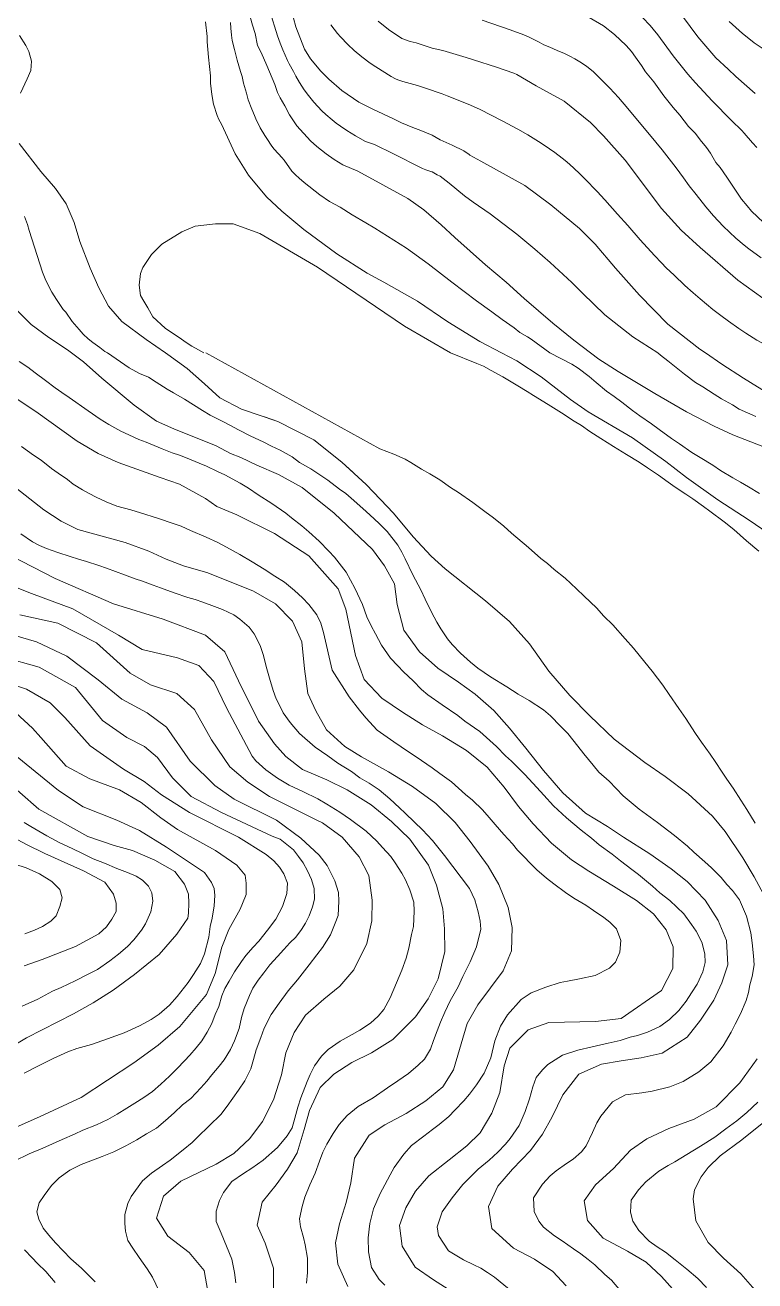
# Model space of a CAD drawing. Header units: metres. Extents: x 548946 to 557077, y 1838800 to 1845419.
# Drawn here: x 552328 to 552722, y 1841500 to 1842177 of the extents above; entities that cross this region are included whole.
import ezdxf

# ---------------------------------------------------------------- set-up
doc = ezdxf.new("R2010")
doc.units = ezdxf.units.M
doc.header["$LTSCALE"] = 28
doc.layers.add('1', color=7, linetype='Continuous', lineweight=13)
doc.layers.add('2', color=7, linetype='Continuous', lineweight=13)

msp = doc.modelspace()

# ---------------------------------------------------------------- linework, layer by layer
at = {"layer": '1'}
for points in [[(552633.39, 1842000), (552624.28, 1842006.82), (552613.01, 1842016.06), (552597.55, 1842029.37), (552587.77, 1842038.13), (552576.62, 1842047.51), (552560.1, 1842062.13), (552552.85, 1842069.09), (552543.41, 1842077.11), (552534.82, 1842083.28), (552507.92, 1842098.04), (552499.74, 1842101.4), (552495.1, 1842104.17), (552490.69, 1842107.23), (552485.66, 1842111.22), (552482.25, 1842114.39), (552474.97, 1842122.45), (552470.99, 1842128.35), (552468.41, 1842133.13), (552465.89, 1842137.42), (552464.54, 1842140.31), (552463.02, 1842144.71), (552458.81, 1842154.9), (552455.72, 1842161.92), (552453.75, 1842165.76), (552452.51, 1842172.22), (552450.99, 1842176.62), (552447.94, 1842187.71)], [(552476.35, 1842145.81), (552474.46, 1842149.27), (552473.06, 1842151.62), (552470.82, 1842155.77), (552469.88, 1842157.57), (552467.3, 1842163.35), (552465.86, 1842167.01), (552464.42, 1842170.98), (552460.37, 1842184.26)], [(552471.87, 1842185.11), (552474.46, 1842175.75), (552479.13, 1842163.83), (552482.27, 1842158.6), (552487.87, 1842151.88), (552492.17, 1842147.54), (552499.22, 1842141.49), (552508.33, 1842135.16), (552515.87, 1842131.45), (552527.15, 1842126.13), (552531.45, 1842124.09), (552537.59, 1842121.49), (552541.83, 1842119.94), (552547.97, 1842117.34), (552552.33, 1842114.79), (552558.75, 1842111.97), (552564.95, 1842108.86), (552567.97, 1842106.92), (552568.23, 1842106.51), (552574.18, 1842103.33), (552597.92, 1842090.16), (552612.02, 1842079.81), (552627.43, 1842067.02), (552635.88, 1842058.63), (552646.77, 1842045.72), (552659.79, 1842031.11), (552675, 1842015.44), (552692.29, 1842002.07), (552695.32, 1842000)], [(552632.96, 1842153.18), (552631.41, 1842154.35), (552628.4, 1842156.39), (552624.91, 1842158.49), (552622.13, 1842160.03), (552619.27, 1842161.46), (552615.42, 1842163.07), (552611.48, 1842164.83), (552608.21, 1842166.1), (552605.59, 1842167.6), (552599.98, 1842170.47), (552597.32, 1842171.52), (552590.03, 1842174.19), (552574.9, 1842179.42)], [(552632.54, 1842180.73), (552640.42, 1842176.3), (552646.29, 1842171.63), (552652.55, 1842165.74), (552655.46, 1842162.52), (552657.59, 1842159.46), (552660.9, 1842155.01), (552663.08, 1842151.45), (552667.51, 1842146.11), (552672.94, 1842138.6), (552677.98, 1842132.32), (552681.5, 1842128.15), (552686.26, 1842122.09), (552690.01, 1842118.2), (552692.42, 1842114.91), (552695.95, 1842110.74), (552698.07, 1842107.68), (552700.93, 1842102.68), (552703.29, 1842099.9), (552706.93, 1842094.72), (552709.39, 1842090.94), (552714.88, 1842082.93), (552717.85, 1842079.2), (552720.2, 1842076.42), (552726.74, 1842070.31)], [(552661.39, 1842180.86), (552665.55, 1842176.42), (552667.14, 1842174.54), (552669.59, 1842171.4), (552677.95, 1842160.17), (552685.9, 1842150.19), (552689.92, 1842145.52), (552698.89, 1842135.92), (552709.38, 1842125.35), (552714.91, 1842119.96), (552716.18, 1842118.43), (552720.82, 1842113.2), (552723.1, 1842110.75)], [(552722.24, 1842139.82), (552711.79, 1842149.04), (552707.54, 1842152.88), (552700.99, 1842158.99), (552691.31, 1842170.33), (552682.91, 1842181.57)], [(552425.61, 1842178.55), (552426.53, 1842170.52), (552426.59, 1842167.73), (552427.29, 1842159.43), (552428.44, 1842149.39), (552428.4, 1842145.32), (552429.09, 1842139.3), (552429.94, 1842134.07), (552431.91, 1842127.94), (552432.92, 1842125.77), (552434.21, 1842123.38), (552441.62, 1842107.25), (552448.84, 1842095.88), (552458.56, 1842084.14), (552466.81, 1842076.37), (552478.78, 1842066.56), (552496.44, 1842053.37), (552512.87, 1842043.02), (552521.83, 1842038.19), (552539.94, 1842027.89), (552556.35, 1842016.63), (552573.58, 1842006.11), (552585.3, 1842000)], [(552425.61, 1842178.55), (552426.53, 1842170.52), (552426.59, 1842167.73), (552427.29, 1842159.43), (552428.44, 1842149.39), (552428.4, 1842145.32), (552429.09, 1842139.3), (552429.94, 1842134.07), (552431.91, 1842127.94), (552432.92, 1842125.77), (552434.21, 1842123.38), (552441.62, 1842107.25), (552448.84, 1842095.88), (552458.56, 1842084.14), (552466.81, 1842076.37), (552478.78, 1842066.56), (552496.44, 1842053.37), (552512.87, 1842043.02), (552521.83, 1842038.19), (552539.94, 1842027.89), (552556.35, 1842016.63), (552573.58, 1842006.11), (552585.3, 1842000)], [(552493.34, 1842176.88), (552496.82, 1842172.21), (552498.44, 1842170.32), (552502.39, 1842166.29), (552505.94, 1842162.98), (552510.06, 1842159.56), (552514.4, 1842156.27), (552517.47, 1842154.21), (552525.87, 1842149.03), (552528.14, 1842147.8), (552529.42, 1842147.27), (552532.13, 1842146.38), (552540.06, 1842144.11), (552544.31, 1842142.63), (552553.27, 1842139.68), (552556.08, 1842138.64), (552559.26, 1842137.4), (552568.67, 1842133.5), (552573.8, 1842131.19), (552585.75, 1842125.08), (552594.11, 1842120.63), (552599.48, 1842117.5), (552606.78, 1842113.04), (552611.26, 1842110.03), (552614.06, 1842108.01), (552618.1, 1842104.91), (552620.54, 1842102.92), (552624.16, 1842099.79), (552627.84, 1842096.32), (552630.37, 1842093.75), (552636.92, 1842086.96), (552640.99, 1842082.59), (552647.89, 1842074.72), (552653.43, 1842068.58), (552660.06, 1842060.93), (552667.88, 1842052.43), (552671.68, 1842048.45), (552674.24, 1842045.89), (552678.46, 1842041.8), (552684.32, 1842036.3), (552688.79, 1842032.3), (552692.5, 1842029.12), (552699.41, 1842023.45), (552703.69, 1842020.13), (552707.84, 1842017.07), (552713.37, 1842013.16), (552717.17, 1842010.61)], [(552325.91, 1842140.04), (552329.46, 1842147.74), (552331.44, 1842152.28), (552331.83, 1842157.21), (552330.38, 1842162.56), (552328.75, 1842165.68), (552325.33, 1842171.13)], [(552725.35, 1842051.23), (552718.82, 1842056), (552716.32, 1842058), (552711.72, 1842061.91), (552704.91, 1842068.26), (552699.69, 1842073.79), (552695.58, 1842078.67), (552690.28, 1842085.34), (552686.61, 1842090.11), (552683.55, 1842094.36), (552679.54, 1842099.72), (552672, 1842109.45), (552668.62, 1842113.65), (552653.41, 1842131.83), (552648.51, 1842137.63), (552643.84, 1842142.68), (552638.09, 1842148.39), (552634.89, 1842151.47), (552632.96, 1842153.18)], [(552669.61, 1842000), (552656.2, 1842008.57), (552641.07, 1842020.47), (552635.04, 1842026.43), (552629.12, 1842032.07), (552623.27, 1842037.9), (552611.63, 1842048.75), (552603.34, 1842055.93), (552593.56, 1842064.03), (552579.16, 1842074.95), (552570.1, 1842081.2), (552565.38, 1842084.69), (552557.06, 1842091.51), (552552.25, 1842095.3), (552550.59, 1842096.02), (552547.85, 1842097.56), (552547.15, 1842097.85), (552544.54, 1842098.65), (552542.7, 1842099.45), (552526.4, 1842107.66), (552517.56, 1842111.95), (552516.74, 1842112.28), (552512.02, 1842113.9), (552506.59, 1842117.01), (552501.91, 1842119.84), (552498.42, 1842122.17), (552496.08, 1842123.86), (552493.93, 1842125.57), (552490.57, 1842128.46), (552488.37, 1842130.57), (552486.17, 1842132.84), (552484.14, 1842135.09), (552481.15, 1842138.76), (552478.84, 1842141.82), (552476.35, 1842145.81)], [(552404.13, 1842000), (552393.72, 1842007.28), (552380.45, 1842016.9), (552373.32, 1842025.22), (552368.07, 1842035.07), (552363.38, 1842045.63), (552357.81, 1842060.11), (552354.86, 1842070.25), (552350.48, 1842080.34), (552344.77, 1842088.7), (552336.77, 1842097.69), (552325.12, 1842112.81)], [(552557.75, 1842000), (552533.01, 1842014.41), (552486.09, 1842046.28), (552454.97, 1842064.42), (552440.5, 1842069.51), (552430.99, 1842069.64), (552420.11, 1842068.35), (552412.82, 1842065.2), (552402.09, 1842058.62), (552396.51, 1842053.03), (552391.93, 1842046.02), (552390.64, 1842042.73), (552389.79, 1842036.43), (552390.61, 1842030.98), (552392.48, 1842027.91), (552394.48, 1842024.18), (552397.28, 1842019.38), (552403.94, 1842013.38), (552412.67, 1842007.34), (552415.26, 1842005.64), (552418.29, 1842003.59), (552421.8, 1842001.7), (552424.7, 1842000)], [(552557.75, 1842000), (552533.01, 1842014.41), (552486.09, 1842046.28), (552454.97, 1842064.42), (552440.5, 1842069.51), (552430.99, 1842069.64), (552420.11, 1842068.35), (552412.82, 1842065.2), (552402.09, 1842058.62), (552396.51, 1842053.03), (552391.93, 1842046.02), (552390.64, 1842042.73), (552389.79, 1842036.43), (552390.61, 1842030.98), (552392.48, 1842027.91), (552394.48, 1842024.18), (552397.28, 1842019.38), (552403.94, 1842013.38), (552412.67, 1842007.34), (552415.26, 1842005.64), (552418.29, 1842003.59), (552421.8, 1842001.7), (552424.7, 1842000)], [(552692.5, 1842029.12), (552699.41, 1842023.45), (552703.69, 1842020.13), (552707.84, 1842017.07), (552713.37, 1842013.16), (552717.17, 1842010.61), (552723.05, 1842006.87), (552735.89, 1842000)], [(552324.38, 1842022.48), (552331.64, 1842015.21), (552341.06, 1842008.35), (552351.24, 1842001.58), (552353.34, 1842000)], [(552353.34, 1842000), (552359.83, 1841995.13), (552369.76, 1841986.26), (552387.12, 1841971.83), (552399.24, 1841963.09), (552408.56, 1841959.07), (552431.37, 1841949.86), (552439.21, 1841945.68), (552444.76, 1841943.62), (552453.39, 1841939.52), (552464.96, 1841934.46), (552477.78, 1841927.47), (552495.13, 1841913.59), (552515.83, 1841894), (552522.25, 1841885.13), (552527.6, 1841875.49), (552529.11, 1841864.26), (552532.57, 1841850.52), (552541.13, 1841838.78), (552550.91, 1841830.02), (552562.12, 1841822.46), (552571.13, 1841815.95), (552581.17, 1841807.22), (552589.61, 1841797.66), (552598.46, 1841786.86), (552607.95, 1841774.83), (552618.36, 1841762.78), (552630.73, 1841751.71), (552642.53, 1841744.61), (552651.2, 1841738.83), (552665.27, 1841729.91), (552676.93, 1841721.74), (552685.46, 1841714.92), (552695.13, 1841704.86), (552702.29, 1841693.99), (552706.73, 1841683.22), (552707.41, 1841670.08), (552704.23, 1841660.27), (552699.82, 1841650.97), (552692.6, 1841640.2), (552685.46, 1841630.98), (552672.04, 1841622.37), (552660.67, 1841619.81), (552649.83, 1841618.22), (552639.28, 1841616.4), (552627.06, 1841611.02), (552618.44, 1841599.96), (552612.64, 1841588.05), (552607.47, 1841578.67), (552600.93, 1841569.91), (552591.29, 1841559.9), (552583.38, 1841550.6), (552578.38, 1841539.68), (552580.09, 1841527.83), (552591.89, 1841517.22), (552603.17, 1841511.22), (552613.1, 1841504.68), (552620.18, 1841496.92)], [(552404.13, 1842000), (552405.37, 1841999.13), (552415.79, 1841991.49), (552425.11, 1841983.31), (552433.32, 1841975.78), (552445, 1841969.55), (552445, 1841969.55), (552464.76, 1841963.06), (552484.01, 1841953.03), (552499.19, 1841941.11), (552512.33, 1841928.97), (552520.09, 1841920.9), (552527, 1841913.5), (552537.75, 1841900.71), (552547.45, 1841890.39), (552554.95, 1841883.45), (552576.68, 1841866.3), (552589.7, 1841855.19), (552600.5, 1841843.04), (552610.94, 1841828.4), (552622.25, 1841815.15), (552632.92, 1841804.29), (552646.11, 1841791.64), (552662.66, 1841779.1), (552673.61, 1841771.5), (552686.03, 1841762.26), (552699.17, 1841750.12), (552706.05, 1841741.82), (552715.52, 1841727.72), (552721.72, 1841717.39), (552729.22, 1841703.46)], [(552425.75, 1842000), (552519.76, 1841948.3), (552527.25, 1841945.35), (552533.28, 1841942.59), (552536.46, 1841940.88), (552542.26, 1841937.3), (552546.76, 1841934.72), (552552.13, 1841931.47), (552557.86, 1841927.48), (552562.13, 1841924.62), (552569.85, 1841919.31), (552576.33, 1841914.51), (552581.07, 1841911.05), (552586.6, 1841906.51), (552590.72, 1841902.85), (552599.93, 1841894.98), (552606.54, 1841889.14), (552610.15, 1841886.33), (552613.8, 1841883.26), (552619.62, 1841878.5), (552625.83, 1841872.74), (552629.98, 1841868.82), (552636.5, 1841862.58), (552640.6, 1841857.99), (552645.36, 1841853.36), (552652.05, 1841845.84), (552656.47, 1841840.77), (552662.64, 1841833.18), (552666.52, 1841828.31), (552672.29, 1841820.8), (552675.79, 1841815.75), (552681.05, 1841808.18), (552684.73, 1841802.76), (552685.67, 1841801.32)], [(552425.75, 1842000), (552519.76, 1841948.3), (552527.25, 1841945.35), (552533.28, 1841942.59), (552536.46, 1841940.88), (552542.26, 1841937.3), (552546.76, 1841934.72), (552552.13, 1841931.47), (552557.86, 1841927.48), (552562.13, 1841924.62), (552569.85, 1841919.31), (552576.33, 1841914.51), (552581.07, 1841911.05), (552586.6, 1841906.51), (552590.72, 1841902.85), (552599.93, 1841894.98), (552606.54, 1841889.14), (552610.15, 1841886.33), (552613.8, 1841883.26), (552619.62, 1841878.5), (552625.83, 1841872.74), (552629.98, 1841868.82), (552636.5, 1841862.58), (552640.6, 1841857.99), (552645.36, 1841853.36), (552652.05, 1841845.84), (552656.47, 1841840.77), (552662.64, 1841833.18), (552666.52, 1841828.31), (552672.29, 1841820.8), (552675.79, 1841815.75), (552681.05, 1841808.18), (552684.73, 1841802.76), (552689.91, 1841794.78), (552693.23, 1841790.1), (552697.96, 1841783.64), (552700.68, 1841779.66), (552704.28, 1841773.84), (552706.96, 1841770.13), (552710.32, 1841765.19), (552714.39, 1841758.78), (552717.75, 1841753.84), (552722.2, 1841746.43)], [(552724.14, 1841893.11), (552717.56, 1841898.69), (552710.67, 1841904.76), (552705.46, 1841908.81), (552697.68, 1841914.63), (552694.23, 1841917.08), (552688.62, 1841921.21), (552684.78, 1841923.73), (552678.95, 1841927.58), (552675.22, 1841930.25), (552670.04, 1841934.04), (552664.06, 1841938), (552659.64, 1841940.97), (552652.71, 1841945.2), (552645.78, 1841949.43), (552638.96, 1841953.81), (552633.01, 1841957.51), (552628.41, 1841960.85), (552624.46, 1841963.23), (552617.64, 1841967.61), (552610.54, 1841972.21), (552602.63, 1841976.97), (552599.22, 1841979.16), (552594.14, 1841982.18), (552586.08, 1841987.05), (552579.73, 1841990.53), (552575.62, 1841992.77), (552571.98, 1841994.29), (552557.75, 1842000)], [(552724.14, 1841893.11), (552717.56, 1841898.69), (552710.67, 1841904.76), (552705.46, 1841908.81), (552697.68, 1841914.63), (552694.23, 1841917.08), (552688.62, 1841921.21), (552684.78, 1841923.73), (552678.95, 1841927.58), (552675.22, 1841930.25), (552670.04, 1841934.04), (552664.06, 1841938), (552659.64, 1841940.97), (552652.71, 1841945.2), (552645.78, 1841949.43), (552638.96, 1841953.81), (552633.01, 1841957.51), (552628.41, 1841960.85), (552624.46, 1841963.23), (552617.64, 1841967.61), (552610.54, 1841972.21), (552602.63, 1841976.97), (552599.22, 1841979.16), (552594.14, 1841982.18), (552586.08, 1841987.05), (552579.73, 1841990.53), (552575.62, 1841992.77), (552571.98, 1841994.29), (552557.75, 1842000)], [(552735.54, 1841898.46), (552718.99, 1841909.83), (552702.1, 1841920.78), (552685.09, 1841932.75), (552674.03, 1841941.37), (552656.04, 1841954.14), (552632.06, 1841968.18), (552622.51, 1841974.89), (552606.65, 1841987.12), (552593.65, 1841995.65), (552585.3, 1842000)], [(552719.72, 1841909.34), (552718.99, 1841909.83), (552702.1, 1841920.78), (552685.09, 1841932.75), (552674.03, 1841941.37), (552656.04, 1841954.14), (552632.06, 1841968.18), (552622.51, 1841974.89), (552606.65, 1841987.12), (552593.65, 1841995.65), (552585.3, 1842000)], [(552840.03, 1841816.03), (552833.55, 1841832.41), (552827.41, 1841844.55), (552818.68, 1841858.99), (552806.59, 1841874.49), (552797.49, 1841885.27), (552786.66, 1841897.66), (552775.29, 1841910.26), (552757.91, 1841930.22), (552746, 1841939.52), (552726.24, 1841949.5), (552710.12, 1841955.87), (552700.02, 1841960.45), (552685.18, 1841968.12), (552668.01, 1841978.13), (552648.3, 1841989.93), (552637.84, 1841996.67), (552633.39, 1842000)], [(552669.61, 1842000), (552671.11, 1841998.71), (552675.02, 1841995.67), (552680.51, 1841991.39), (552684.02, 1841988.44), (552689.92, 1841984.08), (552693.87, 1841981.7), (552700, 1841977.63), (552703.96, 1841975.25), (552709.98, 1841971.95), (552713.54, 1841969.65), (552722.53, 1841965.68)], [(552695.32, 1842000), (552704.2, 1841993.94), (552715.8, 1841986.29), (552729.57, 1841977.85)], [(552325.2, 1841995.37), (552329.77, 1841992.29), (552333.82, 1841989.13), (552339.29, 1841985.11), (552344.61, 1841981.21), (552348.19, 1841978.65), (552352.07, 1841975.87), (552362.36, 1841968.79), (552368.81, 1841964.24), (552373.6, 1841961.44), (552380.06, 1841957.81), (552384.35, 1841955.86), (552389.77, 1841953.27), (552393.6, 1841951.92), (552402.3, 1841948.17), (552407.65, 1841946.1), (552411.59, 1841944.89), (552415.85, 1841943.2), (552422.18, 1841940.59), (552426.19, 1841938.87), (552432.15, 1841936.09), (552436.04, 1841934.22), (552444.43, 1841929.79), (552448.82, 1841927.07), (552454.11, 1841923.42), (552461.48, 1841918.85), (552468.94, 1841913.51), (552472.12, 1841911.03), (552477.62, 1841906.76), (552481.41, 1841903.57), (552487.01, 1841898.52), (552492.12, 1841893.15), (552495.29, 1841889.76), (552501.52, 1841881.65), (552506.25, 1841873.1), (552510.35, 1841864.33), (552512.76, 1841857.58), (552515.06, 1841852.77), (552517.29, 1841848.48), (552520.67, 1841842.37), (552525.46, 1841835.39), (552529.49, 1841831.32), (552532.52, 1841828.04), (552537.71, 1841823.07), (552542.21, 1841818.41), (552545.57, 1841815.56), (552553.29, 1841810.25), (552561.73, 1841804.38), (552565.63, 1841801.34), (552573.64, 1841795.81), (552582.63, 1841787.66), (552587.56, 1841782.66), (552590.66, 1841779.78), (552594.99, 1841775.49), (552597.83, 1841772.57), (552604.31, 1841765.68), (552608.24, 1841761.46), (552613.38, 1841755.83), (552620.34, 1841749.26), (552628.22, 1841742.66), (552633.86, 1841738.27), (552638.09, 1841734.75), (552645, 1841729.6), (552649.49, 1841726.11), (552655.57, 1841721.39), (552659.3, 1841718.72), (552666.74, 1841712.46), (552670.71, 1841708.91), (552676.21, 1841704.63), (552683.75, 1841697.6), (552687.75, 1841691.7), (552690.29, 1841688.1), (552693.38, 1841682.21), (552695.06, 1841676.02), (552695.13, 1841671.33), (552693.94, 1841666.21), (552690.85, 1841659.56), (552687.91, 1841654.88), (552684.93, 1841650.46), (552680.99, 1841645.39), (552675.99, 1841640.46), (552670.83, 1841636.81), (552664.03, 1841633.74), (552658.64, 1841631.89), (552654.7, 1841631.01), (552649.43, 1841629.3), (552642.95, 1841627.84), (552634.33, 1841625.72), (552626.45, 1841623.95), (552618.3, 1841621.24), (552610.29, 1841616.32), (552607.38, 1841613.47), (552604.11, 1841609.28), (552602.26, 1841604.21), (552600.46, 1841597.72), (552598.18, 1841590.9), (552594.93, 1841583.44), (552590.07, 1841576.3), (552587.45, 1841573.23), (552583.27, 1841569.05)], [(552321.97, 1841976.4), (552334.13, 1841968.32), (552356.35, 1841952.42), (552367.81, 1841945.81), (552378.53, 1841940.92), (552401.21, 1841932.73), (552411.64, 1841929.24), (552425.65, 1841921.47), (552431.78, 1841917.17), (552431.78, 1841917.17), (552442.64, 1841912.68), (552462.94, 1841902.5), (552481.37, 1841890.56), (552497.2, 1841872.76), (552501.27, 1841861.81), (552506.64, 1841836.76), (552511.19, 1841823.79), (552520.72, 1841813.84), (552531.92, 1841806.28), (552542.78, 1841799.46), (552553.56, 1841793.4), (552566.47, 1841785.64), (552577.58, 1841776.51), (552586.8, 1841765.88), (552594.56, 1841755.47), (552602.35, 1841745.97), (552612.3, 1841735.68), (552623.02, 1841726.64), (552632.38, 1841720.55), (552645.71, 1841712.45), (552645.71, 1841712.45), (552658.11, 1841704.63), (552667.32, 1841697.49), (552674.23, 1841688.93), (552677.98, 1841679.63), (552677.73, 1841667.95), (552671.64, 1841656.26), (552649.89, 1841641.02), (552636.07, 1841639.49), (552610.88, 1841638.89), (552599.65, 1841635.05), (552589.87, 1841625.16), (552586.8, 1841615.49), (552584.38, 1841601.1), (552580.17, 1841590.01), (552573.83, 1841579.46), (552566.72, 1841572.33), (552557.05, 1841564.91), (552546.22, 1841556.32), (552538.86, 1841547.99), (552533.77, 1841539), (552530.3, 1841529.42), (552531.66, 1841518.3), (552538.74, 1841507.04), (552548.58, 1841500.1), (552558.48, 1841493.82)], [(552457.48, 1841965.45), (552464.76, 1841963.06), (552484.01, 1841953.03), (552499.19, 1841941.11), (552505.29, 1841935.48)], [(552326.48, 1841949.55), (552332.82, 1841944.85), (552336.95, 1841942.1), (552342.59, 1841937.71), (552346.18, 1841935.16), (552351.18, 1841931.73), (552354.36, 1841929.25), (552359.33, 1841926.09), (552362.96, 1841924.19), (552366.74, 1841922.18), (552372.16, 1841919.59), (552377.8, 1841917.29), (552385.36, 1841915.36), (552390.65, 1841913.8), (552399.76, 1841910.88), (552408.77, 1841907.83), (552412.6, 1841906.48), (552417.58, 1841904.22), (552425.99, 1841900.7), (552432.24, 1841897.69), (552437, 1841895.15), (552444.16, 1841891.21), (552450.91, 1841887.35), (552457.29, 1841883.32), (552462.98, 1841879.58), (552468.35, 1841876.34), (552473.74, 1841871.91), (552478.03, 1841867.88), (552481.49, 1841864.26), (552485.71, 1841858.65), (552487.84, 1841854.21), (552489.25, 1841849.16), (552494.07, 1841828.94), (552503.23, 1841814.59), (552508.72, 1841807.3), (552512.09, 1841803.28), (552518.28, 1841796.61), (552521.87, 1841794.05), (552527.3, 1841790.29), (552535.16, 1841784.87), (552539.29, 1841782.12), (552547.99, 1841776.28), (552552.04, 1841773.13), (552558.34, 1841768.69), (552565.85, 1841761.92), (552569.65, 1841758.73), (552575.13, 1841753.54), (552578.65, 1841749.41), (552581.85, 1841745.76), (552586.59, 1841740.21), (552591.27, 1841735.18), (552594.03, 1841731.86), (552597.02, 1841728.84), (552601.38, 1841724.29), (552604.37, 1841721.27), (552609.64, 1841716.7), (552613.55, 1841713.66), (552619.88, 1841708.96), (552624.31, 1841705.99), (552630.8, 1841702.1), (552634.93, 1841699.35), (552640.51, 1841695.47), (552643.7, 1841692.99), (552647.41, 1841689.41), (552649.76, 1841683.17), (552649.24, 1841676.83), (552646.91, 1841671.45), (552643.66, 1841668.17), (552635.78, 1841664.31), (552627.39, 1841662.48), (552621.02, 1841661.16), (552617.05, 1841660.53), (552609.26, 1841657.99), (552601.29, 1841654.91), (552595.87, 1841651.23), (552588.54, 1841643), (552584.73, 1841636.9), (552581.8, 1841628.96), (552579.66, 1841619.94), (552575.99, 1841611.64), (552571.81, 1841605.37), (552568.01, 1841600.2), (552565.05, 1841596.69), (552560.2, 1841591.64), (552556.84, 1841588.22)], [(552261.67, 1841905.7), (552307.67, 1841879.72), (552331.81, 1841870.15), (552354.13, 1841861.94), (552378.72, 1841847.81), (552391.48, 1841840.06), (552410.61, 1841835.51), (552421.99, 1841831.4), (552430.19, 1841822.74), (552437.02, 1841808.61), (552450.76, 1841782.5)], [(552295.83, 1841907.53), (552320.42, 1841890.66), (552344.56, 1841878.35), (552375.99, 1841864.68), (552402.86, 1841856.47), (552425.64, 1841847.81), (552436.11, 1841838.7), (552443.4, 1841823.2), (552454.33, 1841801.32), (552462.84, 1841789.09)], [(552491.15, 1841573.36), (552494.48, 1841579.13), (552497.68, 1841583.84), (552502.02, 1841588.82), (552508.09, 1841593.63), (552516.13, 1841598.29), (552523.81, 1841603.69), (552529.34, 1841607.52), (552535.13, 1841611.38), (552540.46, 1841615.83), (552543.71, 1841619.11), (552547.07, 1841624.62), (552548.72, 1841629.14), (552550.69, 1841634.35), (552552.46, 1841639.01), (552554.79, 1841644.4), (552557.68, 1841650.51), (552561.96, 1841658.1), (552564.52, 1841663.77), (552568.36, 1841671.7), (552571.8, 1841679.71), (552574.14, 1841689.27), (552573.74, 1841693.53), (552572.72, 1841698.5), (552570.86, 1841705.06), (552568, 1841711.24), (552554.67, 1841729.04), (552551.62, 1841732.58), (552548.07, 1841736.97), (552542.63, 1841742.82), (552538.45, 1841747), (552533.4, 1841751.86), (552530.3, 1841754.74), (552525.14, 1841759.45), (552519.43, 1841764.35), (552513.89, 1841767.97), (552508.95, 1841770.88), (552504.35, 1841774.23), (552496.99, 1841778.8), (552491.67, 1841782.7), (552484.82, 1841787.34), (552476.44, 1841794.78), (552471.27, 1841800.67), (552467.62, 1841805.83), (552465.7, 1841809.64), (552463.79, 1841813.45), (552462.18, 1841817.95), (552460.18, 1841824.63), (552458.76, 1841829.68), (552456.77, 1841837.27), (552455.1, 1841842.28), (552451.83, 1841848.54), (552449.18, 1841852), (552444.2, 1841856.34), (552440.9, 1841858.67), (552434.79, 1841861.56), (552430.53, 1841863.25), (552424.23, 1841865.6), (552420.15, 1841866.92), (552416.21, 1841868.13), (552408.84, 1841870.61), (552401.45, 1841873.34), (552397.36, 1841874.66), (552391.61, 1841876.81), (552387.78, 1841878.17), (552382.02, 1841880.32), (552372.3, 1841883.94), (552368.07, 1841885.37), (552361.4, 1841887.54), (552357.06, 1841888.83), (552352.71, 1841890.12), (552346.04, 1841892.29), (552339.88, 1841894.53), (552336.03, 1841896.13), (552332.39, 1841898.03), (552325.98, 1841902.33)], [(552485.32, 1841748.26), (552460.25, 1841760.75), (552448.41, 1841768.5), (552438.85, 1841776.71), (552428.83, 1841791.29), (552419.72, 1841807.7), (552410.15, 1841816.36), (552396.03, 1841820.92), (552385.1, 1841827.3), (552366.88, 1841843.71), (552345.93, 1841854.2), (552325.43, 1841858.75)], [(552366.06, 1841499), (552358.76, 1841506.47), (552353.09, 1841511.43), (552344.7, 1841520.06), (552341.18, 1841524.2), (552338.09, 1841527.99), (552335.79, 1841532.8), (552334.76, 1841536.85), (552335.99, 1841541.71), (552338.62, 1841545.69), (552342.53, 1841551.02), (552346.71, 1841555.2), (552352.47, 1841559.31), (552358.5, 1841562.28), (552363.85, 1841564.39), (552369.84, 1841566.7), (552376.19, 1841569.2), (552382.7, 1841572.49), (552388.59, 1841575.58), (552393.92, 1841578.86), (552399.15, 1841581.99), (552404.14, 1841586.01), (552408.83, 1841590.25), (552413.27, 1841594.47), (552417.66, 1841598.02), (552423.22, 1841603.68), (552426.44, 1841607.21), (552429.14, 1841610.69), (552433, 1841615.35), (552435.7, 1841618.82), (552439.06, 1841624.34), (552441.35, 1841629.06), (552443.78, 1841635.77), (552445.02, 1841641.54), (552446.5, 1841646.43), (552449.41, 1841653.45), (552451.27, 1841657.34), (552453.99, 1841661.73), (552457.14, 1841665.78), (552460.41, 1841669.98), (552464.41, 1841674.53), (552467.85, 1841678.36), (552471.07, 1841681.89), (552474.35, 1841684.92), (552477.36, 1841689.08), (552479.55, 1841692.49), (552481.52, 1841696.52), (552483.41, 1841701.33), (552484.47, 1841705.38), (552484.28, 1841711.11), (552482.75, 1841716.01), (552480.6, 1841720.71), (552478.36, 1841725), (552475.85, 1841728.34), (552473.17, 1841732.06), (552465.87, 1841737.84), (552461.62, 1841739.33), (552434.29, 1841752.09), (552417.89, 1841760.75), (552407.87, 1841770.78), (552399.68, 1841781.72), (552392.84, 1841787.65), (552383.28, 1841792.66), (552370.07, 1841801.78), (552355.49, 1841819.55), (552335.91, 1841830.49), (552316.78, 1841835.96)], [(552322.48, 1841564.06), (552330.47, 1841568.06), (552337.94, 1841571.08), (552348.32, 1841575.78), (552355.01, 1841578.7), (552359.45, 1841580.82), (552366.8, 1841583.7), (552372.97, 1841586.56), (552377.98, 1841589.41), (552383.31, 1841592.69), (552387.54, 1841595.43), (552392.4, 1841598.39), (552397.08, 1841601.72), (552401.55, 1841605.67), (552406.25, 1841609.92), (552410.43, 1841614.1), (552414.35, 1841618.25), (552417.23, 1841621.35), (552420.67, 1841625.18), (552423.71, 1841629.08), (552426.54, 1841633.62), (552429.08, 1841638.37), (552430.96, 1841643.18), (552432.77, 1841647.59), (552434.41, 1841653.28), (552436.13, 1841657.28), (552438.51, 1841661.24), (552441.27, 1841666.29), (552445.04, 1841671.72), (552447.37, 1841675.02), (552451.37, 1841679.57), (552454.36, 1841682.81), (552459.13, 1841688.63), (552463.6, 1841694.68), (552467.2, 1841701.4), (552469.45, 1841708.47), (552469.81, 1841714), (552467.99, 1841719.13), (552465.59, 1841722.62), (552462.54, 1841726.16), (552458.46, 1841729.57), (552443.4, 1841738.87), (552416.98, 1841752.09), (552401.95, 1841761.66), (552392.54, 1841768.94), (552381.34, 1841775.57), (552363.53, 1841788.08), (552349.78, 1841803.4), (552341.89, 1841811.31), (552329.08, 1841818.64), (552310.4, 1841825.02)], [(552323.28, 1841805.81), (552332.34, 1841797.61), (552336.82, 1841792.66), (552350.48, 1841777.16), (552363.24, 1841770.32), (552379.18, 1841764.4), (552391.02, 1841757.56), (552401.5, 1841749.35), (552410.61, 1841742.97), (552431.1, 1841731.58), (552442.49, 1841723.83), (552447.02, 1841718.29), (552447.62, 1841714.03), (552447.62, 1841707.95), (552445.6, 1841703.08), (552444.37, 1841700.05), (552438.2, 1841689.13), (552434.48, 1841679.52), (552430.87, 1841665.39), (552426.17, 1841653.99), (552411.9, 1841636.73), (552400.07, 1841626.61), (552386.99, 1841617.25), (552358.5, 1841598.54), (552336.46, 1841588.19), (552309.68, 1841576.28)], [(552462.84, 1841789.09), (552468.91, 1841782.31), (552477.98, 1841775.29), (552491.03, 1841769.74), (552502.12, 1841764.37), (552515.06, 1841756.35), (552526.03, 1841747.34), (552535.9, 1841737.81), (552545.88, 1841723.76), (552550.32, 1841712.99), (552553.67, 1841700.28), (552554.61, 1841689.5), (552554.81, 1841677.22), (552551.14, 1841662.43), (552545.85, 1841651.74), (552539.03, 1841642.05), (552526.8, 1841629.68), (552515.29, 1841622.57), (552515.29, 1841622.57), (552504.59, 1841617.37), (552494.81, 1841610.97), (552487.45, 1841603.8), (552481.71, 1841591.38), (552478.95, 1841581.23), (552475.16, 1841568.63), (552469.93, 1841559.76), (552463.73, 1841551.43), (552456.23, 1841542.04), (552453.47, 1841529.56), (552457.91, 1841519.95), (552462.26, 1841506.45), (552462.25, 1841484.3)], [(552324.07, 1841782.17), (552346.38, 1841763.94), (552359.59, 1841755.28), (552377.81, 1841747.99), (552390.11, 1841742.52), (552404.69, 1841733.4), (552425.18, 1841719.73), (552428.81, 1841714.44), (552430.31, 1841711.15), (552430.78, 1841707.43), (552430.31, 1841701.76), (552429.17, 1841695.21), (552428.17, 1841690.65), (552427.45, 1841684.94), (552425.16, 1841676.03), (552422.94, 1841670.79), (552419.25, 1841664.84), (552416.38, 1841660.57), (552410.42, 1841652.9), (552406.15, 1841648.31), (552400.75, 1841643.46), (552396.41, 1841640.57), (552390.04, 1841637.16), (552381.76, 1841633.38), (552372.76, 1841630.17), (552364.12, 1841627.13), (552356.31, 1841624.85), (552351.43, 1841623.06), (552343.52, 1841619.46), (552335.27, 1841615.43), (552327.91, 1841611.64)], [(552441.97, 1841498.5), (552441.26, 1841504.16), (552439.85, 1841511.3), (552437.01, 1841518.39), (552434.05, 1841525.34), (552431.44, 1841531.55), (552431.4, 1841537.16), (552433.3, 1841542.88), (552435.35, 1841547.32), (552439.86, 1841553.11), (552446.24, 1841557.43), (552450.58, 1841560.32), (552456.82, 1841564.76), (552464.46, 1841571.59), (552469.7, 1841577.73), (552472.42, 1841582.12), (552473.87, 1841587.27), (552475.48, 1841593.22), (552477.07, 1841598.25), (552480.53, 1841607.17), (552482.03, 1841610.89), (552484.45, 1841615.5), (552488.25, 1841620.68), (552491.84, 1841624.39), (552498.33, 1841628.86), (552504.81, 1841632.41), (552508.96, 1841634.76), (552514.75, 1841638.62), (552518.74, 1841642.25), (552521.81, 1841645.9), (552525.33, 1841652.22), (552528.77, 1841660.23), (552531.57, 1841667.11), (552533.89, 1841673.67), (552535.31, 1841679.07), (552536.75, 1841686.3), (552537.78, 1841690.61), (552538.19, 1841698.89), (552538.09, 1841703.85), (552535.82, 1841710.49), (552533.46, 1841715.81), (552531.58, 1841719.36), (552528.01, 1841724.93), (552525.62, 1841728.42), (552521.08, 1841733.34), (552518.06, 1841736.62), (552512.29, 1841742.04), (552503.79, 1841748.42), (552498.06, 1841752.41), (552491.13, 1841756.64), (552486.34, 1841759.44), (552478.13, 1841763.51), (552470.78, 1841766.9), (552464.43, 1841770.68), (552458.13, 1841775.12), (552452.82, 1841779.95), (552450.76, 1841782.5)], [(552377.76, 1841721.98), (552371.13, 1841724.81), (552365.09, 1841727.19), (552359.23, 1841730.12), (552353.82, 1841732.71), (552347.16, 1841735.79), (552340.04, 1841739.48), (552331.44, 1841744.54), (552327.88, 1841746.84)], [(552427, 1841493.85), (552424.95, 1841505.28), (552416.76, 1841514.86), (552416.76, 1841514.86), (552405.42, 1841523.71), (552399.16, 1841533.37), (552403.03, 1841545.2), (552412.35, 1841553.36), (552431.4, 1841562.6), (552440.87, 1841568.32), (552449.57, 1841576.28), (552456.45, 1841585.46), (552462.4, 1841597.26), (552466.61, 1841610.68), (552469.05, 1841622.48), (552473.52, 1841633.6), (552479.6, 1841642.96), (552489.41, 1841651.43), (552498.08, 1841658.48), (552505.65, 1841667.35), (552512.76, 1841681.48), (552515.4, 1841693.82), (552515.6, 1841704.86), (552513.72, 1841718.25), (552508.6, 1841728.17), (552499.39, 1841738.81), (552488.81, 1841746.57), (552485.32, 1841748.26)], [(552327.76, 1841669.42), (552337.58, 1841672.85), (552355.5, 1841679.89), (552368.15, 1841686.66), (552372.17, 1841690.49), (552375.21, 1841694.55), (552377.43, 1841698.81), (552377.43, 1841703.27), (552376.02, 1841708.14), (552371.41, 1841714.56), (552359.87, 1841720.77), (552338.99, 1841730.09), (552329.17, 1841734.96), (552314.6, 1841742.61)], [(552322.72, 1841724.38), (552328.99, 1841722.29), (552336.05, 1841719.12), (552342.83, 1841715), (552347.04, 1841710.57), (552348.25, 1841706.14), (552346.99, 1841701.55), (552345.14, 1841696.48), (552342.23, 1841693.64), (552337.78, 1841690.6), (552333.45, 1841688.62), (552328.21, 1841686.66)], [(552326.68, 1841647.67), (552335.22, 1841651.48), (552343.17, 1841655.74), (552347.76, 1841657.75), (552355.41, 1841661.31), (552362.04, 1841664.75), (552367.44, 1841667.52), (552374.05, 1841672.13), (552378.7, 1841675.72), (552383.54, 1841679.85), (552387.01, 1841683.42), (552391.06, 1841688.63), (552393.36, 1841692.18), (552396.08, 1841698.66), (552397.32, 1841704.43), (552396.77, 1841708.81), (552394.89, 1841712.36), (552391.61, 1841715.61), (552388.21, 1841717.79), (552383.51, 1841719.82), (552377.76, 1841721.98)], [(552723.28, 1841619.38), (552713.98, 1841606.3), (552701.16, 1841593.48), (552689.33, 1841586.86), (552675.65, 1841581.71), (552663.82, 1841576.25), (552654.92, 1841570.08), (552645.8, 1841560.13), (552636.01, 1841551.4), (552629.99, 1841542.7), (552631.81, 1841532.15), (552640.11, 1841522.71), (552653.33, 1841515.63), (552663.45, 1841509.63), (552671.7, 1841501.87), (552679.23, 1841493.51)], [(552749.29, 1841621.52), (552747.49, 1841617.12), (552745.83, 1841612.6), (552743.44, 1841607.73), (552740.11, 1841601.95), (552737.48, 1841596.79), (552735.68, 1841592.39), (552726.79, 1841585.18), (552715.06, 1841575.6), (552703.32, 1841567.04), (552696.89, 1841560.75), (552693.05, 1841555.66), (552689.41, 1841548.78), (552688.67, 1841543.78), (552690.12, 1841531.89), (552696.86, 1841520.21), (552705.17, 1841511.93), (552714.41, 1841503.37), (552725.69, 1841490.38)], [(552723.61, 1841595.98), (552717.64, 1841590.4), (552712.32, 1841585.94), (552706.34, 1841581.54), (552700.36, 1841577.14), (552692.6, 1841572.25), (552685.34, 1841567.68), (552678.89, 1841563.87), (552675.22, 1841561.85), (552670.25, 1841558.75), (552663.26, 1841553.04), (552659.22, 1841548.75), (552655.34, 1841543.17), (552654.86, 1841536.58), (552656.24, 1841531.78), (552659.49, 1841526.7), (552665.04, 1841520.99), (552669.35, 1841517.87), (552673.88, 1841515.04), (552679.09, 1841510.99), (552685.34, 1841505.89), (552691.19, 1841500.87), (552695.98, 1841495.99)], [(552556.84, 1841588.22), (552551.63, 1841583.91), (552548.17, 1841581.26), (552543.52, 1841577.67), (552536.72, 1841572.51), (552532.72, 1841567.96), (552527.49, 1841560.65), (552525.22, 1841556.84), (552522.37, 1841551.39), (552519.83, 1841546.63), (552516.28, 1841538.48), (552514.27, 1841530.52), (552513.4, 1841522.83), (552513.56, 1841515.28), (552515.28, 1841506.74), (552519.34, 1841500.32), (552522.33, 1841497.3)], [(552480.14, 1841498.3), (552480.72, 1841504.12), (552480.67, 1841511.83), (552479.37, 1841519.11), (552478.49, 1841523.05), (552476.87, 1841528.72), (552476.32, 1841533.1), (552477.72, 1841539.67), (552479.31, 1841544.71), (552481.89, 1841551.3), (552484.75, 1841557.67), (552487.21, 1841564.11), (552488.95, 1841569.03), (552491.15, 1841573.36)], [(552583.27, 1841569.05), (552578.72, 1841564.69), (552572.8, 1841559.77), (552568.95, 1841556.03), (552564.55, 1841551.56), (552558.78, 1841544.44), (552553.32, 1841536.83), (552550.54, 1841528.78), (552551.26, 1841524.03), (552556.73, 1841515.83), (552564.78, 1841510.96), (552570.35, 1841508.26), (552574.24, 1841506.39), (552577.79, 1841504.09), (552581.63, 1841501.57), (552591.54, 1841493.4)], [(552344.61, 1841498.76), (552339.44, 1841504.64), (552334.97, 1841509.05), (552332.12, 1841511.96), (552328.05, 1841516.29)]]:
    msp.add_lwpolyline(points, dxfattribs=at)
at = {"layer": '2'}
for points in [[(552439.13, 1842178.11), (552439.27, 1842175.13), (552439.61, 1842171.28), (552440.03, 1842168.43), (552441.3, 1842163.49), (552442.74, 1842157.87), (552444.53, 1842151.78), (552445.35, 1842148.98), (552446.07, 1842145.37), (552447.77, 1842140.08), (552448.68, 1842136.49), (552450.67, 1842131.33), (552452.06, 1842127.9), (552452.85, 1842126.19), (552455.21, 1842121.27), (552457.68, 1842117.17), (552459.02, 1842115.02), (552461.07, 1842111.96), (552462.58, 1842110.04), (552465, 1842107.23), (552466.82, 1842105.24), (552468.08, 1842103.89), (552472.29, 1842097.88), (552474.15, 1842096), (552476.12, 1842094.18), (552478.94, 1842091.81), (552487.33, 1842085.18), (552492.6, 1842081.67), (552498.32, 1842078.46), (552504.76, 1842074.49), (552512.16, 1842070.17), (552517.09, 1842067.16), (552534, 1842056.38), (552545.83, 1842047.95), (552558.58, 1842038.09), (552571.79, 1842028.02), (552580.11, 1842022.17), (552585.76, 1842017.98), (552592.13, 1842013.41), (552595.21, 1842011.05), (552599.35, 1842008.7), (552601.39, 1842007.3), (552611.43, 1842000)], [(552518.83, 1842178.8), (552524.42, 1842174.35), (552531.58, 1842169.58), (552536.1, 1842167.81), (552539.22, 1842167.15), (552547.93, 1842164.34), (552553.68, 1842162.96), (552566.29, 1842159.33)], [(552729.11, 1842162.14), (552721.71, 1842167.11), (552716.93, 1842170.85), (552715.25, 1842172.26), (552708.15, 1842178.65)], [(552566.29, 1842159.33), (552570.25, 1842158), (552582.64, 1842154.08), (552591.91, 1842150.82), (552593.62, 1842150.02), (552604.12, 1842143.96), (552619.16, 1842135.66), (552633.26, 1842124.14), (552640.4, 1842117.03), (552651.97, 1842103.81), (552671.7, 1842077.77), (552682.19, 1842066.11), (552692.43, 1842056.75), (552712.9, 1842039.21), (552735.31, 1842022.92), (552748.56, 1842014.41), (552757.29, 1842009.3), (552766.39, 1842004.35), (552775.56, 1842000)], [(552372.71, 1842000), (552371.3, 1842000.81), (552368.58, 1842002.79), (552364.87, 1842005.56), (552362.35, 1842007.56), (552359.67, 1842010.05), (552357.49, 1842012.5), (552353.8, 1842016.86), (552350.24, 1842021.85), (552348.96, 1842023.4), (552345.35, 1842028.77), (552342.71, 1842032.66), (552339.58, 1842039.09), (552337.68, 1842043.46), (552330.52, 1842065.99), (552329.65, 1842069.18), (552328.06, 1842073.49)], [(552372.71, 1842000), (552384.51, 1841992), (552390.05, 1841988.94), (552394.84, 1841986.95), (552398.97, 1841984.2), (552404.92, 1841980.5), (552408.44, 1841978.46), (552414.36, 1841975.02), (552424, 1841968.91), (552428.1, 1841966.42), (552434.65, 1841963.18), (552439.12, 1841960.87), (552443.47, 1841958.41), (552450.16, 1841955.06), (552456.82, 1841951.97), (552461.29, 1841949.66), (552465.87, 1841947.49), (552472.33, 1841943.85), (552476.35, 1841940.96), (552482.41, 1841937.4), (552491.66, 1841931.37), (552498.03, 1841926.42), (552501.32, 1841924.08), (552505.69, 1841920.45), (552512.33, 1841914.36), (552516.59, 1841910.58), (552519.55, 1841907.81), (552523.59, 1841903.74), (552529.36, 1841896.23), (552531.53, 1841892.45), (552533.41, 1841888.9), (552537.48, 1841880.39), (552541.77, 1841872.18), (552544.1, 1841867.11), (552547.57, 1841860.23), (552550.48, 1841854.71), (552552.62, 1841851.19), (552556.15, 1841845.88), (552558.77, 1841842.68), (552563.28, 1841838.02), (552568.58, 1841833.2), (552572.63, 1841830.04), (552579.37, 1841825.27), (552588.15, 1841819.83), (552594.24, 1841816.02), (552600.3, 1841812.47), (552607.99, 1841807.42), (552611.78, 1841804.23), (552617.18, 1841798.64), (552621.07, 1841794.68), (552626.49, 1841787.91), (552629.75, 1841783.74), (552634.82, 1841777.71), (552637.9, 1841773.92), (552643.35, 1841768.98), (552647.24, 1841765.03), (552650.99, 1841761.18), (552659.59, 1841754.03), (552669.51, 1841746.77), (552678.74, 1841739.82), (552685.6, 1841734.02), (552689.14, 1841730.8), (552695.02, 1841725.53), (552698.56, 1841722.31), (552703.79, 1841717.09), (552706.87, 1841713.29), (552709.89, 1841710.01), (552713.66, 1841704.99), (552717.5, 1841696.2), (552719.8, 1841687.21), (552720.47, 1841681.81), (552721.34, 1841674.86), (552721.55, 1841670.05), (552720.52, 1841663.65), (552719.37, 1841659.2), (552718.57, 1841655.18), (552717.28, 1841650.84), (552714.26, 1841643.67), (552711.44, 1841637.96), (552709.24, 1841633.64), (552704.93, 1841626.3), (552698.17, 1841617.62), (552691.77, 1841612.38), (552683.28, 1841607.14), (552676.19, 1841604.3), (552666.69, 1841601.93), (552661.06, 1841600.97), (552652.31, 1841599.88), (552645.21, 1841596.12), (552638.98, 1841588.42), (552636.83, 1841584.75), (552634.46, 1841579.62), (552630.93, 1841572.39), (552628.45, 1841569.2), (552623.98, 1841565.25), (552620.34, 1841562.97), (552614.84, 1841558.88), (552611.64, 1841556.26), (552607.38, 1841551.68), (552602.67, 1841544.43), (552602.94, 1841537.02)], [(552611.43, 1842000), (552623.22, 1841993.89), (552626.77, 1841991.65), (552632.7, 1841987.25), (552636.38, 1841983.93), (552642.05, 1841979.28), (552646.18, 1841976.53), (552650.24, 1841973.38), (552656.02, 1841968.87), (552660.04, 1841965.98), (552666.2, 1841961.65), (552670.36, 1841958.64), (552677.1, 1841953.87), (552681.38, 1841951), (552687.97, 1841946.34), (552692.5, 1841943.51), (552699.29, 1841939.39), (552703.56, 1841936.53), (552710.06, 1841932.64), (552714.27, 1841930.29), (552718.52, 1841927.68), (552724.58, 1841924.13)], [(552502.35, 1841496.52), (552497.12, 1841508.64), (552495.84, 1841520.15), (552497.94, 1841530.36), (552501.58, 1841541.9), (552504.02, 1841552.54), (552506.04, 1841565.84), (552513.86, 1841578.24), (552522.45, 1841583.73), (552533.82, 1841589.78), (552544.46, 1841596.67), (552553.73, 1841604.17), (552559.44, 1841613.36), (552566.89, 1841638.41), (552572.64, 1841648.5), (552586.28, 1841666.73), (552590.78, 1841677.59), (552591.06, 1841690.18), (552588.96, 1841700.96), (552583.95, 1841713.36), (552578.07, 1841723.2), (552568.43, 1841736.5), (552560.3, 1841746.74), (552549.83, 1841756.98), (552537.41, 1841766.22), (552524.36, 1841774.09), (552509.86, 1841782.2), (552500.81, 1841787.8), (552491, 1841796.81), (552485.2, 1841807.05), (552480.8, 1841816.4), (552479.06, 1841829.68), (552477.58, 1841844.15), (552472.58, 1841855.39), (552463.4, 1841864.6), (552451.62, 1841871.45), (552426.94, 1841881.4), (552413.84, 1841885.13), (552404.37, 1841888.77), (552395.02, 1841893.05), (552382.25, 1841897.68), (552356.85, 1841904.76), (552347.87, 1841909.21), (552338.4, 1841915.42), (552323.32, 1841927.15)], [(552389.96, 1841512.26), (552386.45, 1841517.31), (552383.85, 1841521.42), (552382.58, 1841526.36), (552382.07, 1841530.48), (552382.23, 1841535.46), (552383.72, 1841541.27), (552385.48, 1841545.01), (552391.72, 1841553.63), (552396.44, 1841557.62), (552402.46, 1841561.76), (552406.66, 1841564.77), (552413.68, 1841570.22), (552418.41, 1841574.21), (552421.32, 1841577.05), (552433.9, 1841589.33), (552437.39, 1841593.82), (552443.37, 1841602.4), (552446.91, 1841607.55), (552450.03, 1841613.95), (552451.62, 1841618.98), (552453.07, 1841624.12), (552455.5, 1841630.83), (552457.35, 1841635.89), (552461.14, 1841643.16), (552465.33, 1841649.43), (552470.25, 1841656.05), (552475.26, 1841661.91), (552481.57, 1841670.01), (552485.73, 1841675.36), (552488.77, 1841679.27), (552493, 1841686.2), (552495.61, 1841692.53), (552497.19, 1841696.65), (552497.65, 1841704.42), (552497.33, 1841709.08), (552495.39, 1841715.24), (552493.09, 1841720.05), (552491.21, 1841723.6), (552486.98, 1841729.21), (552477.13, 1841738.35), (552463.9, 1841747.99), (552441.12, 1841759.39), (552430.65, 1841766.68), (552417.44, 1841779.9), (552404.69, 1841798.13), (552394.21, 1841805.88), (552380.55, 1841813.17), (552367.79, 1841823.66), (552350.94, 1841836.42), (552334.54, 1841844.17), (552317.23, 1841849.18)], [(552315.18, 1841771.99), (552335.69, 1841753.92), (552362.16, 1841739.29), (552376.44, 1841734.39), (552386.19, 1841731.72), (552398.3, 1841726.46), (552409.08, 1841720.41), (552414.25, 1841713.42), (552416.48, 1841708.14), (552416.68, 1841703.27), (552416.48, 1841697.79), (552416.16, 1841695.16), (552410.13, 1841686.46), (552400.72, 1841675.56), (552387.27, 1841664.87), (552375.78, 1841656.34), (552365.15, 1841649.46), (552354.4, 1841643.61), (552329.15, 1841630.7), (552317.49, 1841623.7)], [(552602.94, 1841537.02), (552605.42, 1841531.84), (552607.93, 1841528.5), (552613.86, 1841523.88), (552617.99, 1841521.13), (552624.15, 1841516.8), (552628.13, 1841514.17), (552632.04, 1841511.13), (552635.66, 1841508.31), (552641.14, 1841503.12), (552644.68, 1841499.9), (552649.71, 1841494.13)], [(552400.6, 1841493.99), (552397.03, 1841501.64), (552394.25, 1841506.13), (552389.96, 1841512.26)]]:
    msp.add_lwpolyline(points, dxfattribs=at)

doc.saveas('drawing.dxf')
